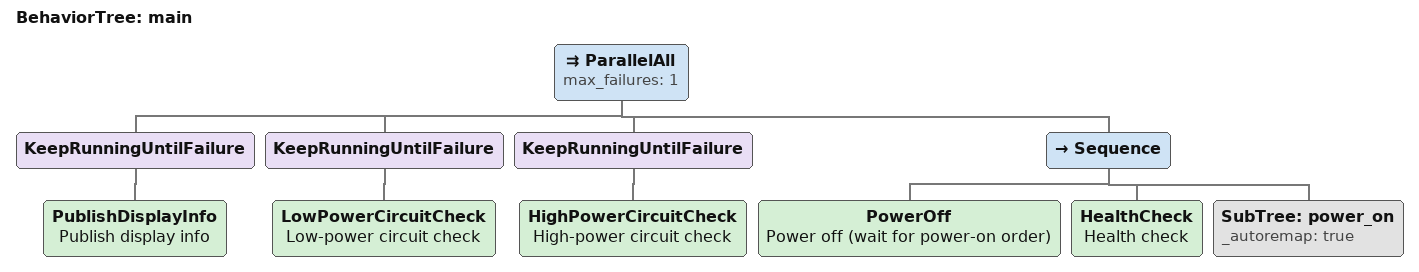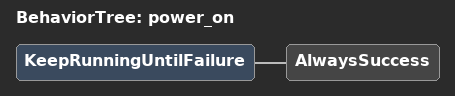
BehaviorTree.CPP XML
<?xml version="1.0" encoding="UTF-8"?>
<root BTCPP_format="4"
      main_tree_to_execute="main">
  <BehaviorTree ID="main">
    <ParallelAll max_failures="1">
      <KeepRunningUntilFailure>
        <PublishDisplayInfo name="Publish display info"/>
      </KeepRunningUntilFailure>
      <KeepRunningUntilFailure>
        <LowPowerCircuitCheck name="Low-power circuit check"/>
      </KeepRunningUntilFailure>
      <KeepRunningUntilFailure>
        <HighPowerCircuitCheck name="High-power circuit check"/>
      </KeepRunningUntilFailure>
      <Sequence>
        <PowerOff name="Power off (wait for power-on order)"/>
        <HealthCheck name="Health check"/>
        <SubTree ID="power_on"
                 _autoremap="true"/>
      </Sequence>
    </ParallelAll>
  </BehaviorTree>

  <BehaviorTree ID="power_on">
    <KeepRunningUntilFailure>
      <AlwaysSuccess/>
    </KeepRunningUntilFailure>
  </BehaviorTree>

</root>
